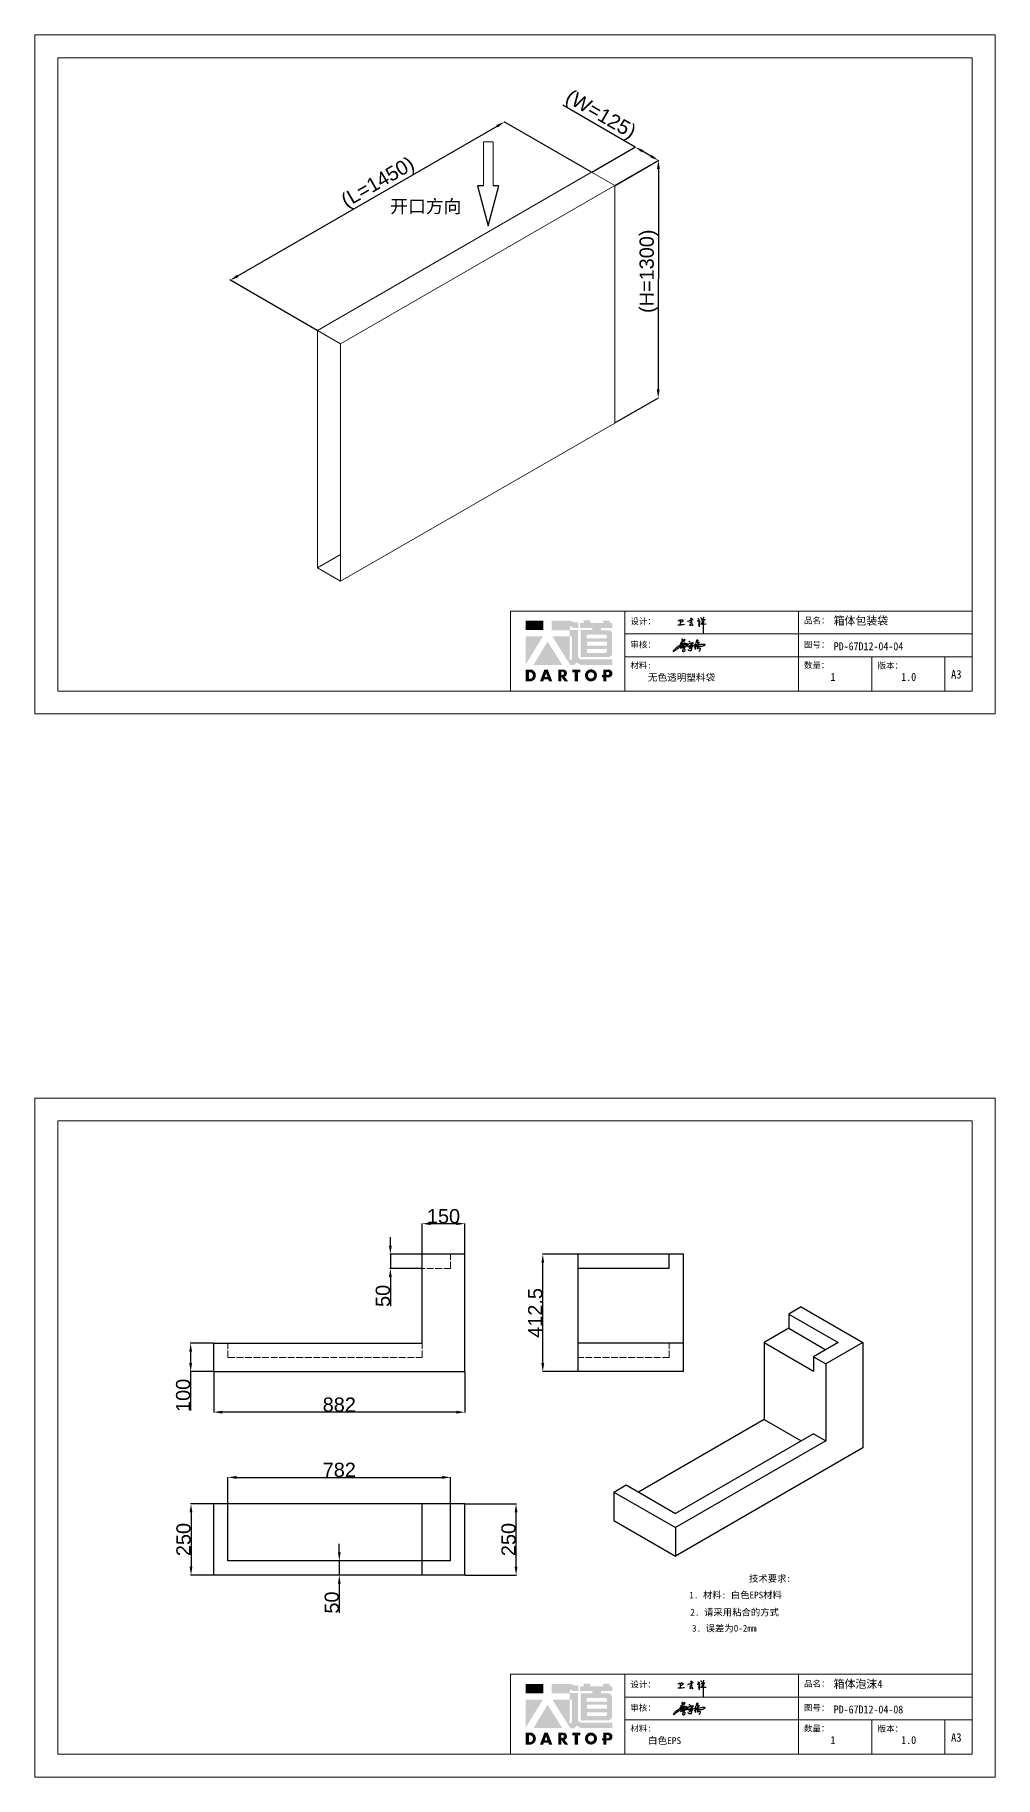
# Model space of a CAD drawing. Header units: millimetres. Extents: x 24940 to 42177, y -4545 to 14261.
# Drawn here: x 38804 to 42177, y -811 to 5308 of the extents above; entities that cross this region are included whole.
import ezdxf
from ezdxf.enums import TextEntityAlignment as Align

# ---------------------------------------------------------------- set-up
doc = ezdxf.new("R2010")
doc.units = ezdxf.units.MM
doc.linetypes.add('ACAD_ISO02W100', pattern=[15, 12, -3])
doc.layers.add('A-TITLEBLOCK', color=7, linetype='Continuous', lineweight=18)
doc.layers.add('yellow', color=2, linetype='Continuous')
doc.styles.add('HZ', font='')
doc.styles.add('SLDTEXTSTYLE0', font='')
doc.styles.add('SLDTEXTSTYLE1', font='', dxfattribs={"width": 0.913})
doc.styles.get("Standard").update_dxf_attribs({"font": 'arial.ttf'})
doc.styles.get('HZ').set_extended_font_data('SimSun')
doc.styles.get('SLDTEXTSTYLE0').set_extended_font_data('KaiTi_GB2312')
doc.styles.get('SLDTEXTSTYLE1').set_extended_font_data('FangSong_GB2312')
doc.dimstyles.new('ISO-25', dxfattribs={"dimtxt": 50, "dimasz": 30, "dimexe": 1.25, "dimexo": 0.625, "dimtad": 1, "dimdsep": 46, "dimtxsty": 'Standard', "dimcen": 2.5, "dimadec": 0, "dimazin": 0, "dimtfac": 1, "dimtmove": 0, "dimatfit": 3, "dimfxl": 0, "dimarcsym": 0})

# ---------------------------------------------------------------- blocks, each defined once
blk = doc.blocks.new('*D3')
at = {"color": 0, "lineweight": -2, "transparency": 16777216}
for p, q in [((39516.7, 4461.4), (40427.5, 4987.2)), ((40758.9, 4825.9), (40452.2, 5002.9)), ((39796.2, 4270.1), (39489.5, 4447.1))]:
    blk.add_line(p, q, dxfattribs=at)
at = {"color": 0, "transparency": 16777216}
for points in [[(40425, 4991.5), (40430, 4982.8), (40453.5, 5002.2)], [(39514.2, 4465.8), (39519.2, 4457.1), (39490.8, 4446.4)]]:
    blk.add_solid(points, dxfattribs=at)
at = {"layer": 'Defpoints', "color": 0, "transparency": 16777216}
for p in [(40453.5, 5002.2), (40759.5, 4825.5), (39796.8, 4269.8)]:
    blk.add_point(p, dxfattribs=at)
at = {"color": 0, "lineweight": 13, "transparency": 16777216, "insert": (40011.5, 4785.6), "char_height": 50, "attachment_point": 5, "rotation": 29.99731}
blk.add_mtext('(L=1450)', dxfattribs=at)
blk = doc.blocks.new('*D4')
at = {"color": 0, "lineweight": -2, "transparency": 16777216}
for p, q in [((40912.9, 4914), (40658, 5061.2)), ((40760.1, 4825.9), (40914.1, 4914.8)), ((40968.2, 4882.1), (40938.8, 4899)), ((40841.4, 4778.9), (40995.4, 4867.8))]:
    blk.add_line(p, q, dxfattribs=at)
at = {"color": 0, "transparency": 16777216}
for points in [[(40941.3, 4903.4), (40936.4, 4894.7), (40912.9, 4914)], [(40970.7, 4886.4), (40965.7, 4877.8), (40994.2, 4867.1)]]:
    blk.add_solid(points, dxfattribs=at)
at = {"layer": 'Defpoints', "color": 0, "transparency": 16777216}
for p in [(40912.9, 4914), (40759.5, 4825.5), (40840.8, 4778.6)]:
    blk.add_point(p, dxfattribs=at)
at = {"color": 0, "lineweight": 13, "transparency": 16777216, "insert": (40789.1, 5024), "char_height": 50, "attachment_point": 5, "rotation": 330.00269}
blk.add_mtext('(W=125)', dxfattribs=at)
blk = doc.blocks.new('*D5')
at = {"color": 0, "lineweight": -2, "transparency": 16777216}
for p, q in [((40842.1, 4779.3), (40995.4, 4867.8)), ((40994.2, 4837.1), (40993.6, 4063)), ((40841.4, 3945.2), (40994.8, 4033.7))]:
    blk.add_line(p, q, dxfattribs=at)
at = {"color": 0, "transparency": 16777216}
for points in [[(40989.2, 4837.1), (40999.2, 4837.1), (40994.2, 4867.1)], [(40988.6, 4063), (40998.6, 4063), (40993.6, 4033)]]:
    blk.add_solid(points, dxfattribs=at)
at = {"layer": 'Defpoints', "color": 0, "transparency": 16777216}
for p in [(40841.4, 4778.9), (40993.6, 4033), (40840.8, 3944.8)]:
    blk.add_point(p, dxfattribs=at)
at = {"color": 0, "lineweight": 13, "transparency": 16777216, "insert": (40960.5, 4477.7), "char_height": 50, "attachment_point": 5, "rotation": 89.95706}
blk.add_mtext('(H=1300)', dxfattribs=at)
blk = doc.blocks.new('*D51')
at = {"layer": 'Defpoints', "color": 0, "transparency": 16777216}
for p in [(39432.4, 148.5), (39352.6, -101.5), (39432.4, -101.5)]:
    blk.add_point(p, dxfattribs=at)
at = {"layer": 'yellow', "color": 0, "lineweight": -2, "transparency": 16777216}
for p, q in [((39431.8, 148.5), (39351.3, 148.5)), ((39352.6, 118.5), (39352.6, -71.5)), ((39431.8, -101.5), (39351.3, -101.5))]:
    blk.add_line(p, q, dxfattribs=at)
at = {"layer": 'yellow', "color": 0, "transparency": 16777216}
for points in [[(39347.6, 118.5), (39357.6, 118.5), (39352.6, 148.5)], [(39347.6, -71.5), (39357.6, -71.5), (39352.6, -101.5)]]:
    blk.add_solid(points, dxfattribs=at)
at = {"layer": 'yellow', "color": 0, "lineweight": 9, "transparency": 16777216, "insert": (39326.4, 23.5), "char_height": 50, "attachment_point": 5, "rotation": 90}
blk.add_mtext('250', dxfattribs=at)
blk = doc.blocks.new('*D52')
at = {"layer": 'Defpoints', "color": 0, "transparency": 16777216}
for p in [(39351.3, 713.1), (39432.4, 713.1), (39432.4, 613.1)]:
    blk.add_point(p, dxfattribs=at)
at = {"layer": 'yellow', "color": 0, "lineweight": -2, "transparency": 16777216}
for p, q in [((39431.8, 713.1), (39350.1, 713.1)), ((39351.3, 683.1), (39351.3, 643.1)), ((39431.8, 613.1), (39350.1, 613.1)), ((39351.3, 613.1), (39351.3, 476.3))]:
    blk.add_line(p, q, dxfattribs=at)
at = {"layer": 'yellow', "color": 0, "transparency": 16777216}
for points in [[(39346.3, 683.1), (39356.3, 683.1), (39351.3, 713.1)], [(39346.3, 643.1), (39356.3, 643.1), (39351.3, 613.1)]]:
    blk.add_solid(points, dxfattribs=at)
at = {"layer": 'yellow', "color": 0, "lineweight": 9, "transparency": 16777216, "insert": (39325.2, 529.7), "char_height": 50, "attachment_point": 5, "rotation": 90}
blk.add_mtext('100', dxfattribs=at)
blk = doc.blocks.new('*D53')
at = {"layer": 'Defpoints', "color": 0, "transparency": 16777216}
for p in [(40052.8, 1025.6), (40164.4, 1025.6), (40164.4, 975.6)]:
    blk.add_point(p, dxfattribs=at)
at = {"layer": 'yellow', "color": 0, "lineweight": -2, "transparency": 16777216}
for p, q in [((40052.8, 1055.6), (40052.8, 1085.6)), ((40163.8, 1025.6), (40051.5, 1025.6)), ((40052.8, 1025.6), (40052.8, 975.6)), ((40163.8, 975.6), (40051.5, 975.6)), ((40052.8, 945.6), (40052.8, 842.9))]:
    blk.add_line(p, q, dxfattribs=at)
at = {"layer": 'yellow', "color": 0, "transparency": 16777216}
for points in [[(40047.8, 1055.6), (40057.8, 1055.6), (40052.8, 1025.6)], [(40047.8, 945.6), (40057.8, 945.6), (40052.8, 975.6)]]:
    blk.add_solid(points, dxfattribs=at)
at = {"layer": 'yellow', "color": 0, "lineweight": 9, "transparency": 16777216, "insert": (40026.6, 879.2), "char_height": 50, "attachment_point": 5, "rotation": 90}
blk.add_mtext('50', dxfattribs=at)
blk = doc.blocks.new('*D54')
at = {"layer": 'Defpoints', "color": 0, "transparency": 16777216}
for p in [(40164.4, 1132.7), (40164.4, 1025.6), (40314.4, 1025.6)]:
    blk.add_point(p, dxfattribs=at)
at = {"layer": 'yellow', "color": 0, "lineweight": -2, "transparency": 16777216}
for p, q in [((40164.4, 1026.2), (40164.4, 1133.9)), ((40284.4, 1132.7), (40194.4, 1132.7)), ((40314.4, 1026.2), (40314.4, 1133.9))]:
    blk.add_line(p, q, dxfattribs=at)
at = {"layer": 'yellow', "color": 0, "transparency": 16777216}
for points in [[(40194.4, 1137.7), (40194.4, 1127.7), (40164.4, 1132.7)], [(40284.4, 1137.7), (40284.4, 1127.7), (40314.4, 1132.7)]]:
    blk.add_solid(points, dxfattribs=at)
at = {"layer": 'yellow', "color": 0, "lineweight": 9, "transparency": 16777216, "insert": (40239.4, 1158.8), "char_height": 50, "attachment_point": 5}
blk.add_mtext('150', dxfattribs=at)
blk = doc.blocks.new('*D60')
at = {"color": 0, "lineweight": -2, "transparency": 16777216}
for p, q in [((40315.1, 148.5), (40495.6, 148.5)), ((40494.3, -71.5), (40494.3, 118.5)), ((40315.1, -101.5), (40495.6, -101.5))]:
    blk.add_line(p, q, dxfattribs=at)
at = {"color": 0, "transparency": 16777216}
for points in [[(40489.3, 118.5), (40499.3, 118.5), (40494.3, 148.5)], [(40489.3, -71.5), (40499.3, -71.5), (40494.3, -101.5)]]:
    blk.add_solid(points, dxfattribs=at)
at = {"layer": 'Defpoints', "color": 0, "transparency": 16777216}
for p in [(40314.4, 148.5), (40494.3, 148.5), (40314.4, -101.5)]:
    blk.add_point(p, dxfattribs=at)
at = {"color": 0, "lineweight": 9, "transparency": 16777216, "insert": (40468.1, 23.5), "char_height": 50, "attachment_point": 5, "rotation": 90}
blk.add_mtext('250', dxfattribs=at)
blk = doc.blocks.new('*D61')
at = {"color": 0, "lineweight": -2, "transparency": 16777216}
for p, q in [((39432.4, 612.5), (39432.4, 469.5)), ((40314.4, 612.5), (40314.4, 469.5)), ((40284.4, 470.8), (39462.4, 470.8))]:
    blk.add_line(p, q, dxfattribs=at)
at = {"color": 0, "transparency": 16777216}
for points in [[(39462.4, 475.8), (39462.4, 465.8), (39432.4, 470.8)], [(40284.4, 475.8), (40284.4, 465.8), (40314.4, 470.8)]]:
    blk.add_solid(points, dxfattribs=at)
at = {"layer": 'Defpoints', "color": 0, "transparency": 16777216}
for p in [(39432.4, 613.1), (40314.4, 613.1), (39432.4, 470.8)]:
    blk.add_point(p, dxfattribs=at)
at = {"color": 0, "lineweight": 9, "transparency": 16777216, "insert": (39873.4, 497), "char_height": 50, "attachment_point": 5}
blk.add_mtext('882', dxfattribs=at)
blk = doc.blocks.new('*D62')
at = {"color": 0, "lineweight": -2, "transparency": 16777216}
for p, q in [((40711.5, 1025.6), (40586.9, 1025.6)), ((40588.1, 643.1), (40588.1, 995.6)), ((40711.5, 613.1), (40586.9, 613.1))]:
    blk.add_line(p, q, dxfattribs=at)
at = {"color": 0, "transparency": 16777216}
for points in [[(40583.1, 995.6), (40593.1, 995.6), (40588.1, 1025.6)], [(40583.1, 643.1), (40593.1, 643.1), (40588.1, 613.1)]]:
    blk.add_solid(points, dxfattribs=at)
at = {"layer": 'Defpoints', "color": 0, "transparency": 16777216}
for p in [(40588.1, 1025.6), (40712.1, 1025.6), (40712.1, 613.1)]:
    blk.add_point(p, dxfattribs=at)
at = {"color": 0, "lineweight": 9, "transparency": 16777216, "insert": (40561.9, 819.4), "char_height": 50, "attachment_point": 5, "rotation": 90}
blk.add_mtext('412.5', dxfattribs=at)
blk = doc.blocks.new('*D70')
at = {"color": 0, "lineweight": -2, "transparency": 16777216}
for p, q in [((39482.4, 149.1), (39482.4, 243.1)), ((39512.4, 241.8), (40234.4, 241.8)), ((40264.4, 149.1), (40264.4, 243.1))]:
    blk.add_line(p, q, dxfattribs=at)
at = {"color": 0, "transparency": 16777216}
for points in [[(39512.4, 246.8), (39512.4, 236.8), (39482.4, 241.8)], [(40234.4, 246.8), (40234.4, 236.8), (40264.4, 241.8)]]:
    blk.add_solid(points, dxfattribs=at)
at = {"layer": 'Defpoints', "color": 0, "transparency": 16777216}
for p in [(40264.4, 241.8), (39482.4, 148.5), (40264.4, 148.5)]:
    blk.add_point(p, dxfattribs=at)
at = {"color": 0, "transparency": 16777216, "insert": (39873.4, 268), "char_height": 50, "attachment_point": 5}
blk.add_mtext('782', dxfattribs=at)
blk = doc.blocks.new('*D71')
at = {"color": 0, "lineweight": -2, "transparency": 16777216}
for p, q in [((39873.4, -21.5), (39873.4, 8.5)), ((39872.8, -51.5), (39872.2, -51.5)), ((39873.4, -51.5), (39873.4, -101.5)), ((39872.8, -101.5), (39872.2, -101.5)), ((39873.4, -131.5), (39873.4, -234.2))]:
    blk.add_line(p, q, dxfattribs=at)
at = {"color": 0, "transparency": 16777216}
for points in [[(39868.4, -21.5), (39878.4, -21.5), (39873.4, -51.5)], [(39868.4, -131.5), (39878.4, -131.5), (39873.4, -101.5)]]:
    blk.add_solid(points, dxfattribs=at)
at = {"layer": 'Defpoints', "color": 0, "transparency": 16777216}
for p in [(39873.4, -51.5), (39873.4, -101.5), (39873.4, -101.5)]:
    blk.add_point(p, dxfattribs=at)
at = {"color": 0, "lineweight": 9, "transparency": 16777216, "insert": (39847.3, -197.8), "char_height": 50, "attachment_point": 5, "rotation": 90}
blk.add_mtext('50', dxfattribs=at)
blk = doc.blocks.new('Dartop Logo')
at = {"true_color": 0xc40018}
h = blk.add_hatch(color=12, dxfattribs=at)
h.set_gradient(color1=(196, 0, 24), color2=(196, 0, 24), tint=1)
h.paths.add_polyline_path([(30.4, -3.9), (33.1, -5), (36, -5), (36, -1.2), (33.6, -1.2), (30.5, 0), (17.9, 0), (17.9, -6.5), (30.1, -6.5), (30.1, -6.6), (30.1, -10.8), (18.3, -10.8), (30.5, -30.3), (32.9, -30.3, 0.279375), (34.6, -28.6), (34.6, -28.5), (34.8, -28.5, 0.143145), (38.2, -30.2), (59.3, -30.2), (59.3, -26.5), (38.1, -26.5, -0.414214), (35.8, -24.2), (35.8, -6.3), (30.4, -6.3)])
h.paths.add_polyline_path([(30.2, -10.8), (31.8, -10.8), (31.8, -26, -0.088936), (30.9, -26.9), (30.2, -26.9)], flags=16)
h = blk.add_hatch(color=12, dxfattribs=at)
h.set_gradient(color1=(196, 0, 24), color2=(196, 0, 24), tint=1)
h.paths.add_polyline_path([(59.2, -1.7), (57.4, -1.7), (57.4, 0.1), (53.1, 0.1), (53.1, -1.6), (44.3, -1.6), (44.3, 0.2), (39.7, 0.2), (39.7, -1.7), (37.2, -1.7), (37.2, -5), (45.5, -5), (45.5, -6.4), (37.7, -6.4), (37.7, -24.9), (56.3, -24.9, 0.414214), (59.1, -22), (59.1, -9.4, 0.414214), (56.3, -6.5), (51.4, -6.5), (51.4, -5), (59.2, -5)])
h.paths.add_polyline_path([(54.2, -9.6, -0.414214), (55.7, -11), (55.7, -12.1), (41.8, -12.1), (41.8, -9.6)], flags=16)
h.paths.add_polyline_path([(55.6, -14.3), (55.6, -17), (41.9, -17), (41.9, -14.3)], flags=16)
h.paths.add_polyline_path([(55.7, -19.4), (55.7, -20.6, -0.414214), (54.3, -22), (41.9, -22), (41.9, -19.4)], flags=16)
h = blk.add_hatch(color=12, dxfattribs=at)
h.set_gradient(color1=(196, 0, 24), color2=(196, 0, 24), tint=1)
h.paths.add_polyline_path([(12.2, 0), (0, 0), (0, -6.4), (12.2, -6.4)])
h = blk.add_hatch(color=12, dxfattribs=at)
h.set_gradient(color1=(196, 0, 24), color2=(196, 0, 24), tint=1)
h.paths.add_polyline_path([(11.8, -10.8), (0, -10.8), (0, -30)])
h = blk.add_hatch(color=12, dxfattribs=at)
h.set_gradient(color1=(196, 0, 24), color2=(196, 0, 24), tint=1)
h.paths.add_polyline_path([(15, -14.3), (5.4, -30.2), (25, -30.2)])
at = {"true_color": 0x646464}
h = blk.add_hatch(color=251, dxfattribs=at)
h.set_gradient(color1=(100, 100, 100), color2=(100, 100, 100), tint=1)
h.paths.add_polyline_path([(4.1, -33.4), (0.1, -33.4), (0.1, -41.5), (3.5, -41.5, 0.793016)])
h.paths.add_polyline_path([(3.6, -39.7), (2.2, -39.7), (2.2, -35.2), (3.4, -35.2, -0.671361)], flags=16)
h = blk.add_hatch(color=251, dxfattribs=at)
h.set_gradient(color1=(100, 100, 100), color2=(100, 100, 100), tint=1)
h.paths.add_polyline_path([(15.1, -33.4), (12.8, -33.4), (9.8, -41.5), (12, -41.5), (12.5, -40.1), (15.5, -40.1), (16, -41.5), (18.2, -41.5)])
h.paths.add_polyline_path([(14.9, -38.5), (13.1, -38.5), (14, -35.9)], flags=16)
h = blk.add_hatch(color=251, dxfattribs=at)
h.set_gradient(color1=(100, 100, 100), color2=(100, 100, 100), tint=1)
h.paths.add_polyline_path([(26.3, -33.4), (22.3, -33.4), (22.3, -41.5), (24.4, -41.5), (24.4, -38.3), (26.6, -41.5), (29.1, -41.5), (26.6, -38.3, 0.744055)])
h.paths.add_polyline_path([(24.4, -37.1), (24.4, -34.9), (25.3, -34.9, -0.796809), (25.3, -37.1)], flags=16)
h = blk.add_hatch(color=251, dxfattribs=at)
h.set_gradient(color1=(100, 100, 100), color2=(100, 100, 100), tint=1)
h.paths.add_polyline_path([(37.4, -33.4), (31.9, -33.4), (31.9, -35.2), (33.6, -35.2), (33.6, -41.5), (35.7, -41.5), (35.7, -35.2), (37.4, -35.2)])
h = blk.add_hatch(color=251, dxfattribs=at)
h.set_gradient(color1=(100, 100, 100), color2=(100, 100, 100), tint=1)
h.paths.add_polyline_path([(40.5, -37.4, 1), (48.8, -37.4, 1)])
h.paths.add_polyline_path([(46.8, -37.4, -1), (42.5, -37.4, -1)], flags=16)
h = blk.add_hatch(color=251, dxfattribs=at)
h.set_gradient(color1=(100, 100, 100), color2=(100, 100, 100), tint=1)
h.paths.add_polyline_path([(56.9, -33.4), (56.7, -33.4), (53.2, -33.4), (53.2, -37.2), (52.3, -37.2), (52.3, -38.7), (53.2, -38.7), (53.2, -41.5), (55.2, -41.5), (55.2, -38.7), (57.5, -38.7, 0.812304)])
h.paths.add_polyline_path([(55.2, -37.2), (55.2, -35), (56.4, -35, -0.778213), (56.3, -37.2)], flags=16)
blk = doc.blocks.new('DT-A3-TITLE')
at = {"layer": 'A-TITLEBLOCK', "color": 7}
for p, q in [((0, 0), (0, 297)), ((0, 297), (420, 297)), ((420, 0), (420, 297)), ((10, 10), (10, 287)), ((10, 287), (410, 287)), ((410, 287), (410, 10)), ((208, 10), (208, 45)), ((410, 45), (208, 45)), ((258, 45), (258, 10)), ((334, 45), (334, 10)), ((410, 35), (258, 35)), ((258, 25), (410.08, 25)), ((366, 10), (366, 25)), ((398, 10), (398, 25)), ((10, 10), (410, 10)), ((0, 0), (420, 0))]:
    blk.add_line(p, q, dxfattribs=at)
at = {"layer": 'A-TITLEBLOCK', "xscale": 0.6400000000000001, "yscale": 0.6400000000000001, "zscale": 0.6400000000000001}
blk.add_blockref('Dartop Logo', (214.65, 40.81), dxfattribs=at)
at = {"style": 'SLDTEXTSTYLE0'}
for tag, p, height in [('#设计', (277.96, 38.52), 3.5), ('#品名', (349.32, 37.95), 3.5), ('#审核', (277.99, 28.1), 3.5), ('#材料说明', (268.15, 13.59), 3)]:
    blk.add_attdef(tag, p, '', height=height, dxfattribs=at)
at = {"style": 'SLDTEXTSTYLE1', "width": 0.913}
for tag, p in [('#图号', (349.38, 27.87)), ('#数量', (347.99, 14.46)), ('#版本', (378.92, 14.47))]:
    blk.add_attdef(tag, p, '', height=3.5, dxfattribs=at)
at = {"layer": 'A-TITLEBLOCK', "color": 7, "attachment_point": 1}
for s, insert, char_height, style in [('设计：', (260.47, 41.87), 2.646, 'SLDTEXTSTYLE0'), ('品名：', (336.43, 42.19), 2.646, 'SLDTEXTSTYLE0'), ('审核：', (260.47, 31.64), 2.646, 'SLDTEXTSTYLE0'), ('图号：', (336.4, 31.66), 2.646, 'SLDTEXTSTYLE0'), ('材料:', (260.47, 22.62), 2.646, 'SLDTEXTSTYLE0'), ('数量：', (336.35, 22.64), 2.646, 'SLDTEXTSTYLE0'), ('版本：', (368.59, 22.48), 2.646, 'SLDTEXTSTYLE0'), ('A3', (400.7, 19.21), 3.704, 'SLDTEXTSTYLE1')]:
    blk.add_mtext(s, dxfattribs=dict(at, insert=insert, char_height=char_height, style=style))
blk = doc.blocks.new('h')
for p, q in [((20768, -2361), (20773, -2359)), ((20769, -2367), (20770, -2371)), ((20770, -2371), (20771, -2378)), ((20771, -2378), (20771, -2371)), ((20772, -2369), (20775, -2368)), ((20773, -2332), (20775, -2339)), ((20773, -2359), (20784, -2355)), ((20789, -2341), (20774, -2332)), ((20775, -2339), (20776, -2351)), ((20776, -2351), (20775, -2357)), ((20780, -2366), (20781, -2366)), ((20782, -2369), (20780, -2377)), ((20780, -2377), (20788, -2371)), ((20782, -2367), (20782, -2369)), ((20846, -2343), (20848, -2353)), ((20848, -2353), (20849, -2370)), ((20849, -2370), (20848, -2424))]:
    blk.add_line(p, q)
for points in [[(20697, -2372, 0.002073), (20711, -2372, 0.016137), (20720, -2371, 0.008314), (20737, -2369)], [(20699, -2348, -0.029745), (20705, -2345, -0.046842), (20708, -2344, -0.00919), (20714, -2343, -0.018517), (20717, -2343, -0.037841), (20720, -2342, -0.039541), (20723, -2343, -0.149785), (20726, -2344, -0.204935), (20727, -2347, -0.074872), (20727, -2348, -0.061615), (20726, -2350, -0.034204), (20724, -2353, -0.045776), (20722, -2354, -0.054985), (20720, -2355, -0.036348), (20717, -2357, -0.067752), (20716, -2357, -0.043553), (20713, -2357)], [(20755, -2352, -0.024077), (20760, -2350, -0.013147), (20769, -2347, -0.00522), (20775, -2344, -0.018517), (20777, -2343, -0.008274), (20786, -2341, -0.039541), (20788, -2341, -0.079216), (20789, -2341, -0.204935)], [(20813, -2350, 0.007348), (20816, -2349, 0.008421), (20818, -2347, 0.009459), (20820, -2346, -0.016325), (20821, -2346, -0.173771), (20822, -2345, -0.085159), (20824, -2346, -0.125883), (20826, -2348, -0.160659), (20827, -2350, -0.010447), (20826, -2352, -0.008247), (20826, -2355, -0.002698), (20825, -2374, 0.001562), (20824, -2384, 0.016137)], [(20817, -2335, -0.053561), (20820, -2336, -0.075272), (20821, -2337, -0.005295), (20822, -2338, -0.009337), (20823, -2339, -0.026146), (20824, -2340, -0.016644), (20824, -2341)], [(20832, -2329, -0.053561), (20835, -2330, -0.075272), (20837, -2331, -0.005295), (20838, -2333, -0.009337), (20838, -2333, -0.026146), (20839, -2334, -0.016644), (20840, -2335)], [(20836, -2344, -0.02797), (20842, -2343, -0.048868), (20846, -2342, -0.00919), (20851, -2341, -0.018517), (20854, -2341, -0.037841), (20857, -2341, -0.039541), (20859, -2342, -0.018282), (20841, -2355, -0.000937)], [(20848, -2340, 0.021784), (20850, -2336, 0.028296), (20851, -2332, 0.008136), (20852, -2328, 0.028913), (20852, -2327, 0.08193), (20852, -2326, 0.075058), (20852, -2325, 0.275043)]]:
    blk.add_lwpolyline(points, format="xyb")
for points in [[(20711, -2344), (20711, -2344), (20711, -2356), (20711, -2368), (20711, -2372)], [(20822, -2351), (20822, -2359), (20822, -2365), (20822, -2369), (20821, -2376), (20824, -2369), (20827, -2366), (20829, -2366)], [(20841, -2355), (20850, -2355), (20855, -2354), (20846, -2361), (20841, -2364), (20833, -2368), (20863, -2367), (20866, -2367)]]:
    blk.add_lwpolyline(points)
for centre, radius, start, end in [((20774, -2371), 2.3, 121.9907, 163.6016), ((20788, -2406), 40.3, 100.6183, 108.2482), ((20781, -2368), 1.15, 9.4675, 90)]:
    blk.add_arc(centre, radius, start, end)
blk = doc.blocks.new('CAIYUQIANG')
for p, q in [((27639.2, -25074.1), (27639.8, -25072.4)), ((27640.1, -25074.1), (27639.2, -25074.1)), ((27639.8, -25072.4), (27641, -25070.5)), ((27641.8, -25073.4), (27640.1, -25074.1)), ((27641, -25070.5), (27642.4, -25068.7)), ((27643.4, -25072.1), (27641.8, -25073.4)), ((27642.4, -25068.7), (27644.1, -25066.6)), ((27645.7, -25070.6), (27643.4, -25072.1)), ((27644.1, -25066.6), (27646.1, -25064.4)), ((27649.4, -25068), (27645.7, -25070.6)), ((27646.1, -25064.4), (27648.2, -25062.5)), ((27648.2, -25062.5), (27649.9, -25061)), ((27653.3, -25065.6), (27649.4, -25068)), ((27649.9, -25061), (27651.9, -25059.4)), ((27651.9, -25059.4), (27654.7, -25057.2)), ((27656.6, -25063.3), (27653.3, -25065.6)), ((27654.7, -25057.2), (27656.5, -25055.9)), ((27656.5, -25055.9), (27658.3, -25054.6)), ((27659.8, -25060.4), (27656.6, -25063.3)), ((27658.3, -25054.6), (27659.6, -25053.7)), ((27659.6, -25053.7), (27662.2, -25052.1)), ((27660.6, -25059.8), (27659.8, -25060.4)), ((27663.6, -25056.9), (27660.6, -25059.8)), ((27662.2, -25052.1), (27664.9, -25050.5)), ((27662.9, -25048.8), (27669.7, -25045.8)), ((27663.2, -25048.6), (27662.9, -25048.8)), ((27663.6, -25048.1), (27663.2, -25048.6)), ((27665.3, -25046.6), (27663.6, -25048.1)), ((27666.3, -25053.5), (27663.6, -25056.9)), ((27664.9, -25050.5), (27668.5, -25048.7)), ((27667.5, -25060.4), (27664.9, -25062)), ((27664.9, -25062.9), (27667.7, -25061.6)), ((27664.9, -25062), (27664.9, -25062.9)), ((27667.4, -25044.9), (27665.3, -25046.6)), ((27675.7, -25037.4), (27665.9, -25043)), ((27665.9, -25043), (27677.3, -25038.1)), ((27668.2, -25051.4), (27666.3, -25053.5)), ((27670.6, -25042.2), (27667.4, -25044.9)), ((27670.3, -25058.4), (27667.5, -25060.4)), ((27667.7, -25061.6), (27670.5, -25060.2)), ((27670.9, -25048.6), (27668.2, -25051.4)), ((27668.5, -25048.7), (27673.6, -25046.3)), ((27668.6, -25056), (27674.9, -25053.6)), ((27672.1, -25054.2), (27668.6, -25056)), ((27670.4, -25028.6), (27669.5, -25034.5)), ((27669.5, -25034.5), (27670.5, -25036.5)), ((27669.7, -25045.8), (27671.3, -25045.2)), ((27672, -25057.1), (27670.3, -25058.4)), ((27670.5, -25036.5), (27674.7, -25033.4)), ((27670.5, -25060.2), (27673.3, -25059)), ((27677.3, -25038.1), (27670.6, -25042.2)), ((27671.5, -25047.3), (27670.9, -25048.6)), ((27671.2, -25051), (27679.4, -25049.8)), ((27674.1, -25050.1), (27671.2, -25051)), ((27671.3, -25045.2), (27672.1, -25045.7)), ((27672.1, -25046.2), (27671.5, -25047.3)), ((27672.5, -25060.1), (27671.9, -25060.4)), ((27671.9, -25060.4), (27674.3, -25061.5)), ((27673.8, -25055.8), (27672, -25057.1)), ((27672.1, -25045.7), (27672.1, -25046.2)), ((27675.9, -25052.3), (27672.1, -25054.2)), ((27673.8, -25059.6), (27672.5, -25060.1)), ((27672.7, -25072.4), (27673.6, -25068.9)), ((27672.7, -25073.7), (27672.7, -25072.4)), ((27672.9, -25074.4), (27672.7, -25073.7)), ((27673.5, -25075.1), (27672.9, -25074.4)), ((27673.3, -25059), (27675.5, -25058)), ((27674.1, -25075.4), (27673.5, -25075.1)), ((27673.6, -25046.3), (27677.4, -25044.5)), ((27673.6, -25068.9), (27674.3, -25066.8)), ((27676.2, -25054), (27673.8, -25055.8)), ((27675.2, -25059.1), (27673.8, -25059.6)), ((27676.5, -25048.8), (27674.1, -25050.1)), ((27675, -25075.4), (27674.1, -25075.4)), ((27674.3, -25061.5), (27677.2, -25063.7)), ((27674.3, -25066.8), (27675.3, -25065)), ((27674.7, -25033.4), (27678, -25031.9)), ((27674.9, -25053.6), (27676.8, -25053.2)), ((27676.4, -25074.9), (27675, -25075.4)), ((27677.8, -25058), (27675.2, -25059.1)), ((27675.3, -25065), (27676.4, -25063.4)), ((27675.5, -25058), (27677.9, -25056.9)), ((27679.9, -25033), (27675.7, -25037.4)), ((27678.6, -25051.7), (27675.9, -25052.3)), ((27677.2, -25053.4), (27676.2, -25054)), ((27676.4, -25063.4), (27677.5, -25061.9)), ((27677.2, -25074.4), (27676.4, -25074.9)), ((27679.1, -25047.4), (27676.5, -25048.8)), ((27676.8, -25053.2), (27677.2, -25053.4)), ((27677.2, -25063.7), (27678.8, -25065.4)), ((27678.3, -25073.5), (27677.2, -25074.4)), ((27677.4, -25044.5), (27680, -25043.8)), ((27677.5, -25061.9), (27679.6, -25059.6)), ((27679, -25057.7), (27677.8, -25058)), ((27677.9, -25056.9), (27680, -25056.9)), ((27678, -25031.9), (27679.7, -25031.6)), ((27679.1, -25072.5), (27678.3, -25073.5)), ((27683.3, -25050.5), (27678.6, -25051.7)), ((27678.8, -25065.4), (27679.4, -25066.6)), ((27680, -25057.5), (27679, -25057.7)), ((27680.6, -25045.9), (27679.1, -25047.4)), ((27679.8, -25071), (27679.1, -25072.5)), ((27679.4, -25049.8), (27681.5, -25049.6)), ((27679.4, -25066.6), (27679.9, -25067.9)), ((27679.6, -25059.6), (27680.6, -25058.4)), ((27679.7, -25031.6), (27680.1, -25032.2)), ((27680, -25070), (27679.8, -25071)), ((27680.1, -25032.2), (27679.9, -25033)), ((27679.9, -25067.9), (27680, -25069)), ((27680, -25043.8), (27681.2, -25043.8)), ((27680, -25056.9), (27680.5, -25057.1)), ((27680.5, -25057.1), (27680, -25057.5)), ((27680, -25069), (27680, -25070)), ((27681.2, -25044.7), (27680.6, -25045.9)), ((27680.6, -25058.4), (27681.3, -25057.6)), ((27681.2, -25043.8), (27681.2, -25044.7)), ((27681.3, -25057.6), (27682.9, -25055.7)), ((27681.5, -25049.6), (27682.7, -25049.7)), ((27682.7, -25049.7), (27683.3, -25050.5)), ((27682.9, -25055.7), (27683.9, -25054.7)), ((27683.9, -25054.7), (27684.6, -25054)), ((27684.6, -25054), (27685.6, -25053.1)), ((27685.6, -25053.1), (27686, -25048.7)), ((27686, -25048.7), (27686.1, -25046.8)), ((27686.1, -25046.8), (27686.2, -25045.4)), ((27686.2, -25045.4), (27686.3, -25045)), ((27686.3, -25045), (27686.6, -25045)), ((27686.6, -25045), (27686.7, -25045.1)), ((27686.7, -25045.1), (27686.9, -25049.2)), ((27686.9, -25049.2), (27686.9, -25051.7)), ((27686.9, -25051.7), (27686.9, -25054.8)), ((27686.9, -25054.8), (27686.9, -25055.8)), ((27686.9, -25055.8), (27687, -25056.5)), ((27687, -25056.5), (27687.2, -25056.9)), ((27687.2, -25056.9), (27687.5, -25056.9)), ((27687.5, -25056.9), (27687.8, -25056.5)), ((27687.8, -25056.5), (27688, -25055.9)), ((27688, -25055.9), (27688.6, -25054.6)), ((27688.6, -25054.6), (27689.1, -25053.3)), ((27689.1, -25053.3), (27689.5, -25052.1)), ((27689.5, -25052.1), (27690.2, -25050.1)), ((27690.2, -25050.1), (27690.5, -25049.4)), ((27690.5, -25049.4), (27691.2, -25048.7)), ((27691, -25067.9), (27690.7, -25067.5)), ((27691.8, -25068.5), (27691, -25067.9)), ((27691.2, -25048.7), (27693.8, -25046.9)), ((27692.9, -25069.4), (27691.8, -25068.5)), ((27692.5, -25055.7), (27691.9, -25055.8)), ((27691.9, -25055.8), (27691.9, -25056.2)), ((27691.9, -25056.2), (27693.4, -25056.2)), ((27693.9, -25055.2), (27692.5, -25055.7)), ((27694, -25070.3), (27692.9, -25069.4)), ((27693.4, -25056.2), (27695.2, -25055.9)), ((27693.8, -25046.9), (27694.7, -25046.4)), ((27697.3, -25053.7), (27693.9, -25055.2)), ((27695.5, -25070.9), (27694, -25070.3)), ((27694.7, -25046.4), (27695.8, -25045.9)), ((27695.5, -25062.1), (27695, -25062.5)), ((27695, -25062.5), (27695, -25062.8)), ((27695, -25062.8), (27695.4, -25063)), ((27695.2, -25055.9), (27696.4, -25055.5)), ((27695.4, -25063), (27696.6, -25063)), ((27696.5, -25061.2), (27695.5, -25062.1)), ((27697.1, -25071.4), (27695.5, -25070.9)), ((27695.8, -25045.9), (27698.2, -25045)), ((27696.4, -25055.5), (27698.6, -25054.5)), ((27698, -25059.9), (27696.5, -25061.2)), ((27696.6, -25063), (27698.7, -25062.4)), ((27699, -25071.4), (27697.1, -25071.4)), ((27700.1, -25052.2), (27697.3, -25053.7)), ((27700.7, -25057.4), (27698, -25059.9)), ((27698.2, -25045), (27699.9, -25044.7)), ((27698.6, -25054.5), (27700.1, -25053.8)), ((27698.7, -25062.4), (27701.9, -25060.7)), ((27700.5, -25071.4), (27699, -25071.4)), ((27699.9, -25044.7), (27702.8, -25044)), ((27703.1, -25050.1), (27700.1, -25052.2)), ((27700.1, -25053.8), (27701.4, -25053.2)), ((27701.7, -25070.7), (27700.5, -25071.4)), ((27703.2, -25055.4), (27700.7, -25057.4)), ((27701.4, -25053.2), (27703, -25052.5)), ((27702.4, -25068.8), (27701.7, -25070.7)), ((27701.9, -25060.7), (27705, -25058.6)), ((27702.9, -25065), (27702.4, -25068.8)), ((27702.8, -25044), (27704.8, -25043.7)), ((27703, -25063.9), (27702.9, -25065)), ((27703, -25052.5), (27704.6, -25051.8)), ((27703.4, -25059.2), (27703, -25063.9)), ((27705.3, -25048.2), (27703.1, -25050.1)), ((27705.1, -25053.8), (27703.2, -25055.4)), ((27703.5, -25058.1), (27703.4, -25059.2)), ((27703.9, -25057), (27703.5, -25058.1)), ((27704.3, -25056.3), (27703.9, -25057)), ((27704.9, -25055.3), (27704.3, -25056.3)), ((27704.6, -25051.8), (27705.9, -25051.1)), ((27704.8, -25043.7), (27707, -25043.4)), ((27705.1, -25055), (27704.9, -25055.3)), ((27705, -25058.6), (27706.4, -25057.7)), ((27706, -25052.8), (27705.1, -25053.8)), ((27706.3, -25055), (27705.1, -25055)), ((27708, -25045.9), (27705.3, -25048.2)), ((27705.9, -25051.1), (27706.4, -25051.1)), ((27706.6, -25051.6), (27706, -25052.8)), ((27706.8, -25055.3), (27706.3, -25055)), ((27706.4, -25051.1), (27706.6, -25051.6)), ((27706.4, -25057.7), (27707.4, -25057)), ((27707.5, -25055.8), (27706.8, -25055.3)), ((27707, -25043.4), (27708, -25043.4)), ((27707.4, -25057), (27707.8, -25056.8)), ((27707.8, -25056.8), (27707.5, -25055.8)), ((27708, -25043.4), (27709, -25043.5)), ((27710.1, -25044), (27708, -25045.9)), ((27709, -25043.5), (27709.7, -25043.8)), ((27709.7, -25043.8), (27710.1, -25044)), ((27710, -25054.2), (27711.2, -25052.7)), ((27711.2, -25052.7), (27712.6, -25051.4)), ((27712.6, -25051.4), (27713.4, -25050.9)), ((27713.4, -25050.9), (27714.2, -25050.8)), ((27713.7, -25060.6), (27714.5, -25059.1)), ((27714, -25059.3), (27713.7, -25060.1)), ((27713.7, -25060.1), (27713.7, -25060.6)), ((27714.3, -25058.6), (27714, -25059.3)), ((27714.2, -25050.8), (27715, -25050.8)), ((27715, -25056.9), (27714.3, -25058.6)), ((27714.5, -25059.1), (27715.1, -25058.3)), ((27715, -25050.8), (27715.4, -25050.8)), ((27715.5, -25055.4), (27715, -25056.9)), ((27715.1, -25058.3), (27715.6, -25057.9)), ((27715.4, -25050.8), (27715.6, -25051)), ((27715.9, -25053.9), (27715.5, -25055.4)), ((27715.6, -25051), (27715.8, -25051.2)), ((27715.6, -25057.9), (27716.2, -25057.8)), ((27715.8, -25051.2), (27715.9, -25051.2)), ((27715.9, -25051.2), (27716, -25051.4)), ((27716, -25053.3), (27715.9, -25053.9)), ((27716, -25051.4), (27716, -25051.4)), ((27716, -25051.4), (27716, -25051.5)), ((27716, -25051.5), (27716.1, -25051.6)), ((27716.1, -25052.4), (27716, -25053.3)), ((27716.1, -25051.6), (27716.1, -25051.8)), ((27716.1, -25051.8), (27716.1, -25052.4)), ((27716.2, -25057.8), (27716.9, -25057.9)), ((27716.6, -25063.7), (27716.8, -25062.6)), ((27716.6, -25064.9), (27716.6, -25063.7)), ((27717, -25065.4), (27716.6, -25064.9)), ((27716.8, -25062.6), (27717, -25060.1)), ((27716.9, -25057.9), (27717.2, -25058.1)), ((27717, -25060.1), (27717.1, -25058.6)), ((27718.3, -25066.4), (27717, -25065.4)), ((27717.1, -25058.6), (27717.2, -25057.5)), ((27717.2, -25057.5), (27717.7, -25052.4)), ((27717.2, -25058.1), (27717.6, -25058.7)), ((27717.6, -25058.7), (27717.6, -25060.8)), ((27717.6, -25060.8), (27717.6, -25062.5)), ((27717.6, -25062.5), (27717.7, -25064.3)), ((27717.7, -25050), (27718.5, -25046)), ((27717.7, -25052.4), (27717.7, -25050)), ((27717.7, -25064.3), (27717.7, -25065.5)), ((27717.7, -25065.5), (27718.3, -25066.4)), ((27718.5, -25046), (27720.2, -25040.9)), ((27719, -25056.7), (27720.6, -25055.2)), ((27719, -25056.7), (27720.6, -25055.4)), ((27720.6, -25055.4), (27719, -25056.7)), ((27719.4, -25056.1), (27719, -25056.7)), ((27720.3, -25054.8), (27719.4, -25056.1)), ((27720.2, -25040.9), (27720.7, -25039.5)), ((27721, -25053.7), (27720.3, -25054.8)), ((27720.6, -25055.2), (27721.9, -25054.1)), ((27720.7, -25039.5), (27721.2, -25038)), ((27722.6, -25051.2), (27721, -25053.7)), ((27721.2, -25038), (27721.6, -25036.6)), ((27721.6, -25036.6), (27722.4, -25034.9)), ((27721.8, -25052.4), (27722.1, -25051.2)), ((27721.9, -25054.1), (27721.8, -25052.4)), ((27721.9, -25054.1), (27723.5, -25052.8)), ((27722.2, -25054.5), (27721.9, -25054.1)), ((27722.1, -25051.2), (27722.6, -25049.3)), ((27723.2, -25055.7), (27722.2, -25054.5)), ((27722.4, -25034.9), (27723.3, -25033.3)), ((27722.6, -25049.3), (27723.4, -25048.2)), ((27723.9, -25049.1), (27722.6, -25051.2)), ((27725.1, -25056.1), (27723.2, -25055.7)), ((27723.3, -25033.3), (27723.8, -25032.7)), ((27723.4, -25048.2), (27724, -25048.2)), ((27723.5, -25052.8), (27725.7, -25051.8)), ((27723.8, -25032.7), (27724.4, -25032.7)), ((27724.9, -25047.9), (27723.9, -25049.1)), ((27724.2, -25041.9), (27724, -25042.9)), ((27724, -25042.9), (27724, -25043.8)), ((27724, -25043.8), (27724.5, -25044.5)), ((27724, -25048.2), (27725, -25049.3)), ((27724.3, -25057.3), (27724.1, -25059.8)), ((27724.1, -25059.8), (27724.2, -25062.5)), ((27724.7, -25038.7), (27724.2, -25041.9)), ((27724.2, -25062.5), (27724.5, -25063.9)), ((27724.8, -25054.3), (27724.3, -25057.3)), ((27724.3, -25057.3), (27724.3, -25057.3)), ((27724.4, -25032.7), (27724.8, -25033.4)), ((27724.5, -25044.5), (27724.9, -25044.1)), ((27724.5, -25063.9), (27726.1, -25063.8)), ((27726, -25051.7), (27724.6, -25052.3)), ((27724.6, -25052.3), (27724.8, -25054.3)), ((27724.9, -25037.3), (27724.7, -25038.7)), ((27724.8, -25033.4), (27725.1, -25034.5)), ((27725.1, -25035.4), (27724.9, -25037.3)), ((27724.9, -25044.1), (27726.2, -25043.2)), ((27726.1, -25047), (27724.9, -25047.9)), ((27725, -25049.3), (27726, -25051.7)), ((27725.1, -25034.5), (27725.1, -25035.4)), ((27728.6, -25056.9), (27725.1, -25056.1)), ((27725.7, -25051.8), (27728.1, -25050.8)), ((27727.7, -25045.8), (27726.1, -25047)), ((27726.1, -25063.8), (27727.2, -25062.4)), ((27726.2, -25043.2), (27727.3, -25042.5)), ((27727.2, -25062.4), (27728.7, -25061.7)), ((27727.3, -25042.5), (27728.7, -25041.6)), ((27728.8, -25044.9), (27727.7, -25045.8)), ((27728.1, -25050.8), (27730.4, -25049.9)), ((27731.5, -25056.9), (27728.6, -25056.9)), ((27728.7, -25041.6), (27729.4, -25041.6)), ((27728.7, -25061.7), (27730.6, -25061.7)), ((27729.8, -25043.2), (27728.8, -25044.9)), ((27729.9, -25073.7), (27728.8, -25073.7)), ((27729.4, -25041.6), (27729.8, -25042.2)), ((27729.8, -25042.2), (27729.8, -25043.2)), ((27730.7, -25072), (27729.9, -25073.7)), ((27730.4, -25049.9), (27734.3, -25049)), ((27730.6, -25061.7), (27732.5, -25061.7)), ((27732.4, -25068.5), (27730.7, -25072)), ((27734.6, -25056.9), (27731.5, -25056.9)), ((27733.1, -25067), (27732.4, -25068.5)), ((27732.5, -25061.7), (27734, -25062.9)), ((27734, -25064.2), (27733.1, -25067)), ((27734, -25062.9), (27734, -25064.2)), ((27734.3, -25049), (27736.4, -25048.5)), ((27736.4, -25056.9), (27734.6, -25056.9)), ((27736.4, -25048.5), (27738, -25048.5)), ((27737.5, -25056.9), (27736.4, -25056.9)), ((27739.9, -25056.2), (27737.5, -25056.9)), ((27738, -25048.5), (27741.4, -25048.2)), ((27742.8, -25055.5), (27739.9, -25056.2)), ((27741.4, -25048.2), (27743.3, -25048.1)), ((27745.3, -25054.8), (27742.8, -25055.5)), ((27743.3, -25048.1), (27745.9, -25048.1)), ((27747, -25053.9), (27745.3, -25054.8)), ((27745.9, -25048.1), (27747.9, -25048.3)), ((27749, -25052.8), (27747, -25053.9)), ((27747.9, -25048.3), (27749.6, -25048.7)), ((27749.8, -25051.7), (27749, -25052.8)), ((27749.6, -25048.7), (27750.5, -25049.8)), ((27750.6, -25050.8), (27749.8, -25051.7)), ((27750.5, -25049.8), (27750.6, -25050.8))]:
    blk.add_line(p, q)
blk.add_lwpolyline([(27694.2, -25038.4, -0.053561), (27695.8, -25039, -0.075272), (27696.8, -25039.7, -0.005295), (27697.5, -25040.4, -0.009337), (27697.9, -25040.8, -0.026146), (27698.2, -25041.2, -0.016644), (27698.7, -25041.9)], format="xyb")

msp = doc.modelspace()

# ---------------------------------------------------------------- linework, layer by layer
at = {"lineweight": 18}
for p, q in [((40379.544, 4777.344), (40379.544, 4932.67)), ((40379.544, 4932.67), (40413.544, 4932.67)), ((40413.544, 4777.344), (40413.544, 4932.67))]:
    msp.add_line(p, q, dxfattribs=at)
at = {"color": 7, "linetype": 'Continuous', "lineweight": 18}
for p, q in [((40759.498, 4825.496), (39796.815, 4269.751)), ((39878.132, 4222.807), (40840.816, 4778.552)), ((40840.816, 4778.552), (40759.498, 4825.496)), ((40840.816, 4778.552), (40840.816, 3944.799)), ((39796.815, 4269.751), (39878.132, 4222.807)), ((39796.815, 4269.751), (39796.815, 3435.997)), ((39878.132, 4222.807), (39878.132, 3389.054)), ((39878.132, 3389.054), (40840.816, 3944.799)), ((39796.815, 3435.997), (39878.132, 3482.941)), ((39796.815, 3435.997), (39878.132, 3389.054))]:
    msp.add_line(p, q, dxfattribs=at)
for p, q in [((40379.544, 4777.344), (40359.044, 4777.344)), ((40359.044, 4777.344), (40396.544, 4636.857)), ((40396.544, 4636.857), (40434.044, 4777.344)), ((40434.044, 4777.344), (40413.544, 4777.344)), ((41082.088, 1025.601), (40712.088, 1025.601)), ((40712.088, 613.101), (40712.088, 1025.601)), ((41032.088, 975.601), (41032.088, 1025.601)), ((41082.088, 613.101), (41082.088, 1025.601)), ((41032.088, 975.601), (40712.088, 975.601)), ((41495.927, 840.3), (41452.626, 815.3)), ((41452.626, 815.3), (41625.831, 715.3)), ((41452.626, 815.3), (41452.626, 765.3)), ((41495.927, 840.3), (41712.434, 715.3)), ((41452.626, 765.3), (41366.024, 715.3)), ((41452.626, 765.3), (41582.53, 690.3)), ((41082.088, 713.101), (40712.088, 713.101)), ((41366.024, 715.3), (41366.024, 445.3)), ((41366.024, 715.3), (41539.229, 615.3)), ((41625.831, 715.3), (41539.229, 665.3)), ((41712.434, 715.3), (41582.53, 640.3)), ((41712.434, 715.3), (41712.434, 345.3)), ((41082.088, 613.101), (40712.088, 613.101)), ((41539.229, 665.3), (41582.53, 640.3)), ((41539.229, 665.3), (41539.229, 615.3)), ((41582.53, 640.3), (41582.53, 370.3)), ((41366.024, 445.3), (40924.351, 190.3)), ((41366.024, 445.3), (41495.927, 370.3)), ((41539.229, 395.3), (41054.255, 115.3)), ((41582.53, 370.3), (41054.255, 65.3)), ((41539.229, 395.3), (41582.53, 370.3)), ((41712.434, 345.3), (41054.255, -34.7)), ((40837.748, 190.3), (40881.049, 215.3)), ((40837.748, 190.3), (40837.748, 90.3)), ((40837.748, 190.3), (41054.255, 65.3)), ((40881.049, 215.3), (41054.255, 115.3)), ((40837.748, 90.3), (41054.255, -34.7)), ((41054.255, 65.3), (41054.255, -34.7))]:
    msp.add_line(p, q)
at = {"color": 0}
for p, q in [((40314.436, 1025.601), (40164.436, 1025.601)), ((40164.436, 854.309), (40164.436, 1025.601)), ((40314.436, 854.309), (40314.436, 1025.601)), ((40164.436, 713.101), (40164.436, 909.309)), ((40314.436, 613.101), (40314.436, 909.309)), ((39432.436, 613.101), (39432.436, 713.101)), ((39432.436, 713.101), (40164.436, 713.101)), ((39432.436, 613.101), (40314.436, 613.101)), ((39432.436, -101.495), (39432.436, 148.505)), ((40314.436, 148.505), (39432.436, 148.505)), ((39482.436, -51.495), (39482.436, 148.505)), ((40164.436, -101.495), (40164.436, 148.505)), ((40264.436, -51.495), (40264.436, 148.505)), ((40314.436, -101.495), (40314.436, 148.505)), ((40264.436, -51.495), (39482.436, -51.495)), ((40314.436, -101.495), (39432.436, -101.495))]:
    msp.add_line(p, q, dxfattribs=at)
at = {"color": 6, "linetype": 'ACAD_ISO02W100', "lineweight": 9, "ltscale": 2}
for p, q in [((40264.436, 975.601), (40264.436, 1025.601)), ((40264.436, 975.601), (40164.436, 975.601)), ((39482.436, 663.101), (39482.436, 713.101)), ((40164.436, 663.101), (40164.436, 713.101)), ((41032.088, 663.101), (41032.088, 713.101)), ((39482.436, 663.101), (40164.436, 663.101)), ((41032.088, 663.101), (40712.088, 663.101))]:
    msp.add_line(p, q, dxfattribs=at)
at = {"layer": 'yellow', "color": 0}
msp.add_lwpolyline([(40314.436, 613.101), (40314.436, 1025.601)], dxfattribs=at)

# ---------------------------------------------------------------- block references
ref = msp.add_blockref('DT-A3-TITLE', (38804.063, 2922.887), dxfattribs=dict(xscale=8.030880000000002, yscale=8.030880000000002, zscale=8.030880000000002))
ref.add_attrib('#材料说明', '无色透明塑料袋', dxfattribs={"height": 24.0926, "style": 'HZ'}).set_placement((40957.533, 3031.995), align=Align.BOTTOM_LEFT)
ref.add_attrib('#品名', '箱体包装袋', dxfattribs={"height": 28.1081, "style": 'HZ'}).set_placement((41609.428, 3227.658), align=Align.BOTTOM_LEFT)
ref.add_attrib('#图号', 'PD-67D12-04-04', (41609.915, 3146.715), dxfattribs={"height": 28.10808, "style": 'SLDTEXTSTYLE1', "width": 0.913})
ref.add_attrib('#数量', '1', (41598.744, 3038.995), dxfattribs={"height": 28.108, "style": 'SLDTEXTSTYLE1', "width": 0.913})
ref.add_attrib('#版本', '1.0', (41847.163, 3039.086), dxfattribs={"height": 28.1081, "style": 'SLDTEXTSTYLE1', "width": 0.913})
at = {"color": 0, "xscale": 0.585704211006083, "yscale": 0.585704211006083, "zscale": 0.585704211006083}
for p in [(28940.391, 4625.583), (28940.391, 891.658)]:
    msp.add_blockref('h', p, dxfattribs=at)
for p in [(13407.308, 28216.515), (13407.308, 24482.59)]:
    msp.add_blockref('CAIYUQIANG', p)
ref = msp.add_blockref('DT-A3-TITLE', (38804.063, -811.038), dxfattribs=dict(xscale=8.030880000000002, yscale=8.030880000000002, zscale=8.030880000000002))
ref.add_attrib('#材料说明', '白色EPS', dxfattribs={"height": 24.0926, "style": 'HZ'}).set_placement((40957.533, -701.93), align=Align.BOTTOM_LEFT)
ref.add_attrib('#品名', '箱体泡沫4', dxfattribs={"height": 28.1081, "style": 'HZ'}).set_placement((41609.428, -506.266), align=Align.BOTTOM_LEFT)
ref.add_attrib('#图号', 'PD-67D12-04-08', (41609.915, -587.21), dxfattribs={"height": 28.10808, "style": 'SLDTEXTSTYLE1', "width": 0.913})
ref.add_attrib('#数量', '1', (41598.744, -694.93), dxfattribs={"height": 28.108, "style": 'SLDTEXTSTYLE1', "width": 0.913})
ref.add_attrib('#版本', '1.0', (41847.163, -694.839), dxfattribs={"height": 28.1081, "style": 'SLDTEXTSTYLE1', "width": 0.913})

# ---------------------------------------------------------------- texts
at = {"style": 'HZ'}
for s, height, p in [('技术要求:', 23.4986, (41386.355, -113.427)), ('1. 材料: 白色EPS材料                             ', 23.49862, (41497.179, -171.309)), ('2. 请采用粘合的方式                                 ', 23.49862, (41525.893, -231.902)), (' 3. 误差为0-2mm                                               ', 23.49862, (41593.032, -288.315))]:
    msp.add_text(s, height=height, dxfattribs=at).set_placement(p, align=Align.MIDDLE_CENTER)
at = {"lineweight": 13, "insert": (40052.184, 4728.683), "char_height": 45.8957, "attachment_point": 1, "style": 'HZ'}
msp.add_mtext_dynamic_manual_height_columns('开口方向', width=316.00674, gutter_width=12.5, heights=[0], dxfattribs=at)

# ---------------------------------------------------------------- dimensions: what is measured, and where the dimension line sits
at = {"lineweight": 13}
dim = msp.add_aligned_dim(p1=(40840.816, 4778.552), p2=(40759.498, 4825.496), distance=-153.358, text='(W=125)', dimstyle='ISO-25', dxfattribs=at)
dim.commit()
dim.dimension.update_dxf_attribs({"geometry": '*D4', "text_midpoint": (40789.147, 5024.025)})
for base, p1, p2, angle, text, picture, middle in [((40453.451, 5002.173), (39796.815, 4269.751), (40759.498, 4825.496), 29.9973117, '(L=1450)', '*D3', (40028.171, 4756.665)), ((40993.561, 4032.977), (40841.441, 4778.913), (40840.816, 3944.799), 269.9570649, '(H=1300)', '*D5', (40993.894, 4477.712))]:
    dim = msp.add_linear_dim(base=base, p1=p1, p2=p2, angle=angle, text=text, dimstyle='ISO-25', dxfattribs=at)
    dim.commit()
    dim.dimension.update_dxf_attribs({"geometry": picture, "text_midpoint": middle, "dimtype": 161})
at = {"lineweight": 9}
for base, p1, p2, picture, middle in [((40588.103, 1025.601), (40712.088, 613.101), (40712.088, 1025.601), '*D62', (40561.949, 819.351)), ((40494.302, 148.505), (40314.436, -101.495), (40314.436, 148.505), '*D60', (40468.149, 23.505)), ((39873.436, -101.495), (39873.436, -51.495), (39873.436, -101.495), '*D71', (39847.282, -197.846))]:
    dim = msp.add_linear_dim(base=base, p1=p1, p2=p2, angle=90, dimstyle='ISO-25', dxfattribs=at)
    dim.commit()
    dim.dimension.update_dxf_attribs({"geometry": picture, "text_midpoint": middle})
at = {"color": 1, "lineweight": 9}
dim = msp.add_linear_dim(base=(39432.436, 470.799), p1=(40314.436, 613.101), p2=(39432.436, 613.101), dimstyle='ISO-25', dxfattribs=at)
dim.commit()
dim.dimension.update_dxf_attribs({"geometry": '*D61', "text_midpoint": (39873.436, 496.953)})
at = {"color": 1}
dim = msp.add_linear_dim(base=(40264.436, 241.836), p1=(39482.436, 148.505), p2=(40264.436, 148.505), dimstyle='ISO-25', dxfattribs=at)
dim.commit()
dim.dimension.update_dxf_attribs({"geometry": '*D70', "text_midpoint": (39873.436, 267.99)})
at = {"layer": 'yellow', "color": 0, "lineweight": 9}
for base, p1, p2, angle, picture, middle in [((40164.436, 1132.693), (40314.436, 1025.601), (40164.436, 1025.601), 180, '*D54', (40239.436, 1132.693)), ((40052.796, 1025.601), (40164.436, 975.601), (40164.436, 1025.601), 90, '*D53', (40052.796, 879.25)), ((39351.339, 713.101), (39432.436, 613.101), (39432.436, 713.101), 90, '*D52', (39351.339, 529.68))]:
    dim = msp.add_linear_dim(base=base, p1=p1, p2=p2, angle=angle, dimstyle='ISO-25', dxfattribs=at)
    dim.commit()
    dim.dimension.update_dxf_attribs({"geometry": picture, "text_midpoint": middle, "dimtype": 160})
dim = msp.add_linear_dim(base=(39352.589, -101.495), p1=(39432.436, 148.505), p2=(39432.436, -101.495), angle=270, dimstyle='ISO-25', dxfattribs=at)
dim.commit()
dim.dimension.update_dxf_attribs({"geometry": '*D51', "text_midpoint": (39326.435, 23.505)})

doc.saveas('drawing.dxf')
